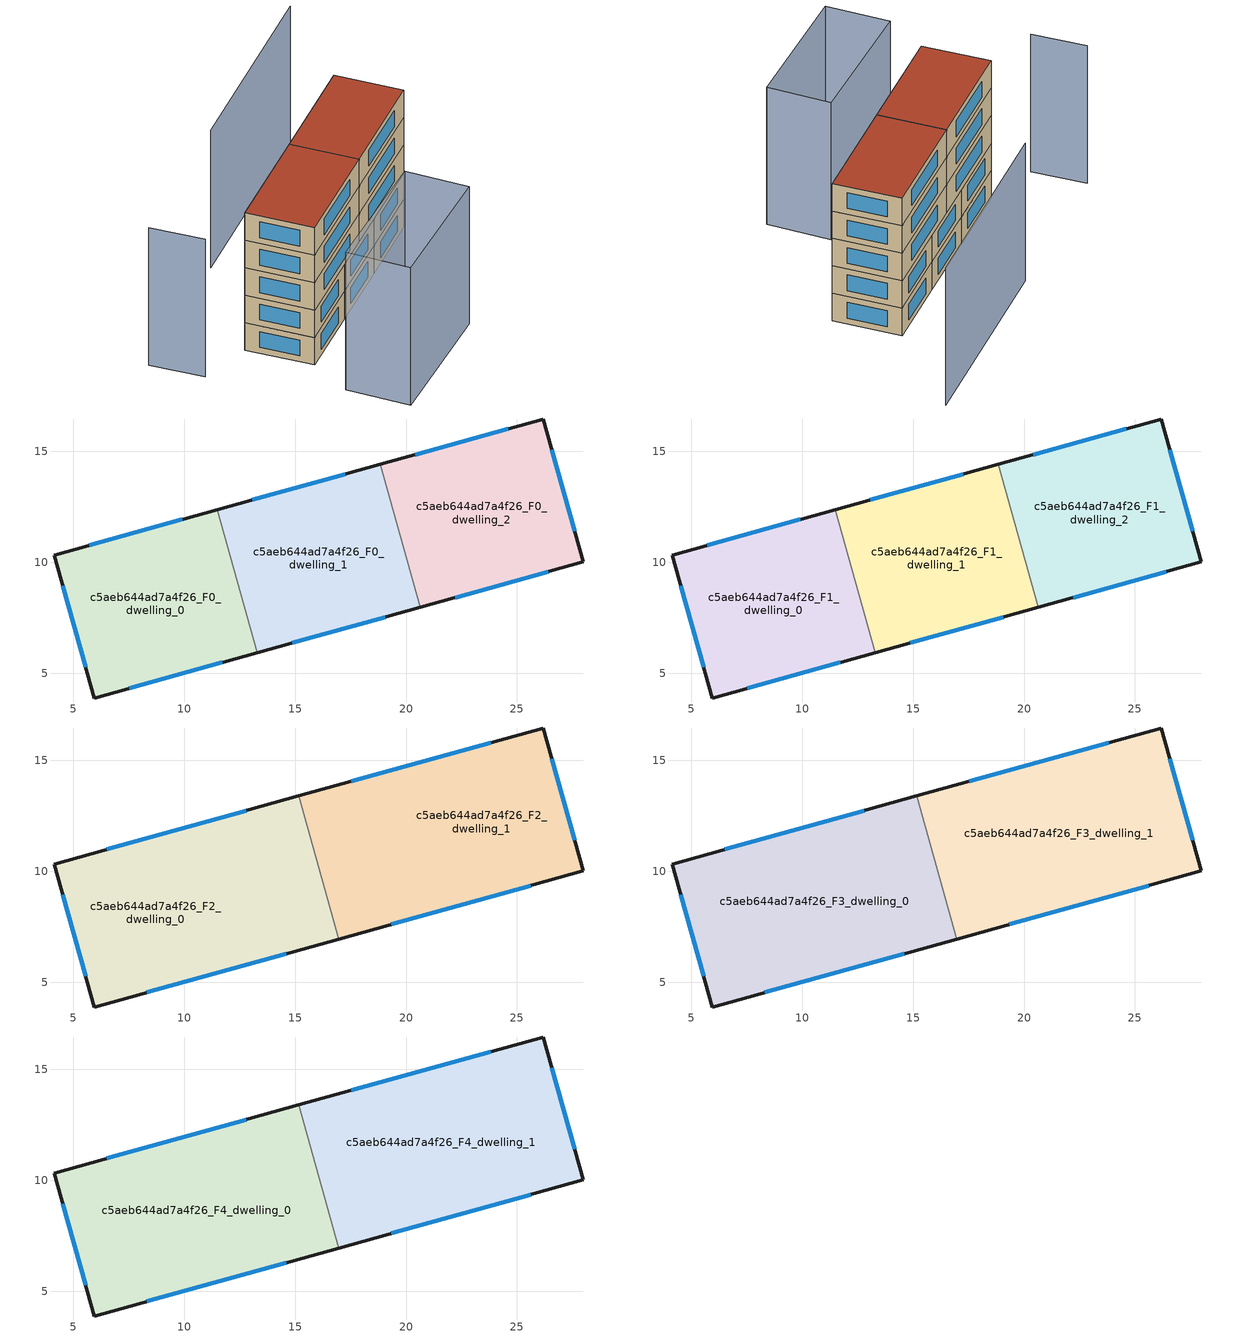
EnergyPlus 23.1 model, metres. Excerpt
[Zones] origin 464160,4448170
c5aeb644ad7a4f26_F0_dwelling_0
 floor ground (EU_floor_Construction): 11.49,12.38 13.29,5.93 5.94,3.88 4.14,10.33 z0
 wall outside (EU_wall_Construction): 11.49,12.38 4.14,10.33 5.94,3.88 13.29,5.93 z0:3
 wall to c5aeb644ad7a4f26_F0_dwelling_1 (EU_wall_Construction): 13.29,5.93 11.49,12.38 z0:3
 window (EU_Window_Construction): 7.51,4.32 11.71,5.49 / 4.52,8.95 5.55,5.26 / 9.92,11.94 5.71,10.77 z0.64:2.36
c5aeb644ad7a4f26_F0_dwelling_1
 floor ground (EU_floor_Construction): 18.84,14.42 20.64,7.97 13.29,5.93 11.49,12.38 z0
 wall outside (EU_wall_Construction): 13.29,5.93 20.64,7.97 / 18.84,14.42 11.49,12.38 z0:3
 wall to c5aeb644ad7a4f26_F0_dwelling_2 (EU_wall_Construction): 20.64,7.97 18.84,14.42 z0:3
 window (EU_Window_Construction): 14.86,6.36 19.06,7.53 / 17.27,13.98 13.07,12.81 z0.64:2.36
c5aeb644ad7a4f26_F0_dwelling_2
 floor ground (EU_floor_Construction): 26.18,16.46 27.99,10.02 20.64,7.97 18.84,14.42 z0
 wall outside (EU_wall_Construction): 20.64,7.97 27.99,10.02 26.18,16.46 18.84,14.42 z0:3
 window (EU_Window_Construction): 24.61,16.03 20.41,14.86 / 27.6,11.4 26.57,15.08 / 22.21,8.41 26.42,9.58 z0.64:2.36
c5aeb644ad7a4f26_F1_dwelling_0
 floor to c5aeb644ad7a4f26_F0_dwelling_0 (EU_floor_Construction): 11.49,12.38 13.29,5.93 5.94,3.88 4.14,10.33 z3
 wall outside (EU_wall_Construction): 11.49,12.38 4.14,10.33 5.94,3.88 13.29,5.93 z3:6
 wall to c5aeb644ad7a4f26_F1_dwelling_1 (EU_wall_Construction): 13.29,5.93 11.49,12.38 z3:6
 window (EU_Window_Construction): 7.51,4.32 11.71,5.49 / 4.52,8.95 5.55,5.26 / 9.92,11.94 5.71,10.77 z3.64:5.36
c5aeb644ad7a4f26_F1_dwelling_1
 floor to c5aeb644ad7a4f26_F0_dwelling_1 (EU_floor_Construction): 18.84,14.42 20.64,7.97 13.29,5.93 11.49,12.38 z3
 wall outside (EU_wall_Construction): 13.29,5.93 20.64,7.97 / 18.84,14.42 11.49,12.38 z3:6
 wall to c5aeb644ad7a4f26_F1_dwelling_2 (EU_wall_Construction): 20.64,7.97 18.84,14.42 z3:6
 window (EU_Window_Construction): 14.86,6.36 19.06,7.53 / 17.27,13.98 13.07,12.81 z3.64:5.36
c5aeb644ad7a4f26_F1_dwelling_2
 floor to c5aeb644ad7a4f26_F0_dwelling_2 (EU_floor_Construction): 26.18,16.46 27.99,10.02 20.64,7.97 18.84,14.42 z3
 wall outside (EU_wall_Construction): 20.64,7.97 27.99,10.02 26.18,16.46 18.84,14.42 z3:6
 window (EU_Window_Construction): 24.61,16.03 20.41,14.86 / 27.6,11.4 26.57,15.08 / 22.21,8.41 26.42,9.58 z3.64:5.36
c5aeb644ad7a4f26_F2_dwelling_0
 floor to c5aeb644ad7a4f26_F1_dwelling_0 (EU_floor_Construction): 11.49,12.38 13.29,5.93 5.94,3.88 4.14,10.33 z6
 floor to c5aeb644ad7a4f26_F1_dwelling_1 (EU_floor_Construction): 15.17,13.4 16.96,6.95 13.29,5.93 11.49,12.38 z6
 wall outside (EU_wall_Construction): 15.17,13.4 4.14,10.33 5.94,3.88 16.96,6.95 z6:9
 wall to c5aeb644ad7a4f26_F2_dwelling_1 (EU_wall_Construction): 16.96,6.95 15.17,13.4 z6:9
 window (EU_Window_Construction): 8.3,4.54 14.6,6.29 / 4.52,8.95 5.55,5.26 / 12.8,12.74 6.5,10.99 z6.64:8.36
c5aeb644ad7a4f26_F2_dwelling_1
 floor to c5aeb644ad7a4f26_F1_dwelling_1 (EU_floor_Construction): 18.84,14.42 20.64,7.97 16.96,6.95 15.17,13.4 z6
 floor to c5aeb644ad7a4f26_F1_dwelling_2 (EU_floor_Construction): 26.18,16.46 27.99,10.02 20.64,7.97 18.84,14.42 z6
 wall outside (EU_wall_Construction): 16.96,6.95 27.99,10.02 26.18,16.46 15.17,13.4 z6:9
 window (EU_Window_Construction): 23.82,15.81 17.53,14.05 / 27.6,11.4 26.57,15.08 / 19.32,7.61 25.63,9.36 z6.64:8.36
c5aeb644ad7a4f26_F3_dwelling_0
 floor to c5aeb644ad7a4f26_F2_dwelling_0 (EU_floor_Construction): 15.17,13.4 16.96,6.95 5.94,3.88 4.14,10.33 z9
 wall outside (EU_wall_Construction): 15.17,13.4 4.14,10.33 5.94,3.88 16.96,6.95 z9:12
 wall to c5aeb644ad7a4f26_F3_dwelling_1 (EU_wall_Construction): 16.96,6.95 15.17,13.4 z9:12
 window (EU_Window_Construction): 8.3,4.54 14.6,6.29 / 4.52,8.95 5.55,5.26 / 12.8,12.74 6.5,10.99 z9.64:11.36
c5aeb644ad7a4f26_F3_dwelling_1
 floor to c5aeb644ad7a4f26_F2_dwelling_1 (EU_floor_Construction): 26.18,16.46 27.99,10.02 16.96,6.95 15.17,13.4 z9
 wall outside (EU_wall_Construction): 16.96,6.95 27.99,10.02 26.18,16.46 15.17,13.4 z9:12
 window (EU_Window_Construction): 23.82,15.81 17.53,14.05 / 27.6,11.4 26.57,15.08 / 19.32,7.61 25.63,9.36 z9.64:11.36
c5aeb644ad7a4f26_F4_dwelling_0
 floor to c5aeb644ad7a4f26_F3_dwelling_0 (EU_floor_Construction): 15.17,13.4 16.96,6.95 5.94,3.88 4.14,10.33 z12
 wall outside (EU_wall_Construction): 15.17,13.4 4.14,10.33 5.94,3.88 16.96,6.95 z12:15
 wall to c5aeb644ad7a4f26_F4_dwelling_1 (EU_wall_Construction): 16.96,6.95 15.17,13.4 z12:15
 window (EU_Window_Construction): 8.3,4.54 14.6,6.29 / 4.52,8.95 5.55,5.26 / 12.8,12.74 6.5,10.99 z12.64:14.36
 roof outside (EU_roof_Construction): 16.96,6.95 15.17,13.4 4.14,10.33 5.94,3.88 z15
c5aeb644ad7a4f26_F4_dwelling_1
 floor to c5aeb644ad7a4f26_F3_dwelling_1 (EU_floor_Construction): 26.18,16.46 27.99,10.02 16.96,6.95 15.17,13.4 z12
 wall outside (EU_wall_Construction): 16.96,6.95 27.99,10.02 26.18,16.46 15.17,13.4 z12:15
 window (EU_Window_Construction): 23.82,15.81 17.53,14.05 / 27.6,11.4 26.57,15.08 / 19.32,7.61 25.63,9.36 z12.64:14.36
 roof outside (EU_roof_Construction): 27.99,10.02 26.18,16.46 15.17,13.4 16.96,6.95 z15
shading: 32.68,25.94 12.79,20.34 / -2.82,15.92 -1.29,10.78 / 4.46,-0.62 17.8,2.54 / 17.8,2.54 19.24,-3.57 / 19.24,-3.57 5.91,-6.73 / 5.91,-6.73 4.46,-0.62 z0:15
[Building]
EU S2 Campaign: North Axis=0; Terrain=City; Solar Distribution=FullExterior
[Site:Location]
Yerevan-Zvartnots.Intl.AP: Latitude=40.15; Longitude=44.383; Time Zone=4; Elevation=854
[SizingPeriod:WeatherFileDays]
AnnualSizingPeriod: Begin Month=1; Begin Day of Month=1; End Month=12; End Day of Month=31; Day of Week for Start Day=Monday; Use Weather File Daylight Saving Period=No; Use Weather File Rain and Snow Indicators=No
[MATERIAL]
EU_InternalMass_Material: Roughness=MediumRough; Thickness=0.1; Conductivity=1; Density=1800; Specific Heat=900; Thermal Absorptance=0.9; Solar Absorptance=0.7; Visible Absorptance=0.7
[MATERIAL:NOMASS] Roughness=MediumRough; Thermal Absorptance=0.9; Solar Absorptance=0.7; Visible Absorptance=0.7
Name | Thermal Resistance
EU_wall_NoMass | 1.05043
EU_roof_NoMass | 1.45357
EU_floor_NoMass | 0.478065
[WINDOWMATERIAL:SIMPLEGLAZINGSYSTEM]
EU_Window_SimpleGlazing: UFactor=2.5566; Solar Heat Gain Coefficient=0.75; Visible Transmittance=0.75
[CONSTRUCTION]
EU_wall_Construction: EU_wall_NoMass
EU_roof_Construction: EU_roof_NoMass
EU_floor_Construction: EU_floor_NoMass
EU_Window_Construction: EU_Window_SimpleGlazing
EU_InternalMass_Construction: EU_InternalMass_Material
[ZONE] Type=1; Multiplier=1; Ceiling Height=autocalculate; Floor Area=autocalculate; Part of Total Floor Area=Yes
Name | Volume
c5aeb644ad7a4f26_F0_dwelling_0; c5aeb644ad7a4f26_F1_dwelling_0 | 153.193
c5aeb644ad7a4f26_F2_dwelling_0; c5aeb644ad7a4f26_F3_dwelling_0; c5aeb644ad7a4f26_F4_dwelling_0 | 229.802
c5aeb644ad7a4f26_F0_dwelling_1; c5aeb644ad7a4f26_F1_dwelling_1 | 153.186
c5aeb644ad7a4f26_F2_dwelling_1; c5aeb644ad7a4f26_F3_dwelling_1; c5aeb644ad7a4f26_F4_dwelling_1 | 229.795
c5aeb644ad7a4f26_F0_dwelling_2; c5aeb644ad7a4f26_F1_dwelling_2 | 153.194
[INTERNALMASS] Construction=EU_InternalMass_Construction
Name | Zone or ZoneList | Surface Area
c5aeb644ad7a4f26_F0_dwelling_0_EU_InternalMass | c5aeb644ad7a4f26_F0_dwelling_0 | 51.0646
c5aeb644ad7a4f26_F0_dwelling_1_EU_InternalMass | c5aeb644ad7a4f26_F0_dwelling_1 | 51.0621
c5aeb644ad7a4f26_F0_dwelling_2_EU_InternalMass | c5aeb644ad7a4f26_F0_dwelling_2 | 51.0648
c5aeb644ad7a4f26_F1_dwelling_0_EU_InternalMass | c5aeb644ad7a4f26_F1_dwelling_0 | 51.0646
c5aeb644ad7a4f26_F1_dwelling_1_EU_InternalMass | c5aeb644ad7a4f26_F1_dwelling_1 | 51.0621
c5aeb644ad7a4f26_F1_dwelling_2_EU_InternalMass | c5aeb644ad7a4f26_F1_dwelling_2 | 51.0648
c5aeb644ad7a4f26_F2_dwelling_0_EU_InternalMass | c5aeb644ad7a4f26_F2_dwelling_0 | 76.6007
c5aeb644ad7a4f26_F2_dwelling_1_EU_InternalMass | c5aeb644ad7a4f26_F2_dwelling_1 | 76.5983
c5aeb644ad7a4f26_F3_dwelling_0_EU_InternalMass | c5aeb644ad7a4f26_F3_dwelling_0 | 76.6007
c5aeb644ad7a4f26_F3_dwelling_1_EU_InternalMass | c5aeb644ad7a4f26_F3_dwelling_1 | 76.5983
c5aeb644ad7a4f26_F4_dwelling_0_EU_InternalMass | c5aeb644ad7a4f26_F4_dwelling_0 | 76.6007
c5aeb644ad7a4f26_F4_dwelling_1_EU_InternalMass | c5aeb644ad7a4f26_F4_dwelling_1 | 76.5983
[OTHEREQUIPMENT] Fuel Type=Electricity; Design Level Calculation Method=Watts/Area; Power per Zone Floor Area=1; Fraction Latent=0; Fraction Radiant=0; Fraction Lost=0; Carbon Dioxide Generation Rate=0; EndUse Subcategory=EU_Step8_InternalGains
Name | Zone or ZoneList or Space or SpaceList | Schedule
EU_Step8_InternalGain_c5aeb644ad7a4f26_F0_dwelling_0_f000 | c5aeb644ad7a4f26_F0_dwelling_0 | EU_Step8_GainSchedule_c5aeb644ad7a4f26_F0_dwelling_0_f000
EU_Step8_InternalGain_c5aeb644ad7a4f26_F0_dwelling_1_f000 | c5aeb644ad7a4f26_F0_dwelling_1 | EU_Step8_GainSchedule_c5aeb644ad7a4f26_F0_dwelling_1_f000
EU_Step8_InternalGain_c5aeb644ad7a4f26_F0_dwelling_2_f000 | c5aeb644ad7a4f26_F0_dwelling_2 | EU_Step8_GainSchedule_c5aeb644ad7a4f26_F0_dwelling_2_f000
EU_Step8_InternalGain_c5aeb644ad7a4f26_F1_dwelling_0_f000 | c5aeb644ad7a4f26_F1_dwelling_0 | EU_Step8_GainSchedule_c5aeb644ad7a4f26_F1_dwelling_0_f000
EU_Step8_InternalGain_c5aeb644ad7a4f26_F1_dwelling_1_f000 | c5aeb644ad7a4f26_F1_dwelling_1 | EU_Step8_GainSchedule_c5aeb644ad7a4f26_F1_dwelling_1_f000
EU_Step8_InternalGain_c5aeb644ad7a4f26_F1_dwelling_2_f000 | c5aeb644ad7a4f26_F1_dwelling_2 | EU_Step8_GainSchedule_c5aeb644ad7a4f26_F1_dwelling_2_f000
EU_Step8_InternalGain_c5aeb644ad7a4f26_F2_dwelling_0_f000 | c5aeb644ad7a4f26_F2_dwelling_0 | EU_Step8_GainSchedule_c5aeb644ad7a4f26_F2_dwelling_0_f000
EU_Step8_InternalGain_c5aeb644ad7a4f26_F2_dwelling_1_f000 | c5aeb644ad7a4f26_F2_dwelling_1 | EU_Step8_GainSchedule_c5aeb644ad7a4f26_F2_dwelling_1_f000
EU_Step8_InternalGain_c5aeb644ad7a4f26_F3_dwelling_0_f000 | c5aeb644ad7a4f26_F3_dwelling_0 | EU_Step8_GainSchedule_c5aeb644ad7a4f26_F3_dwelling_0_f000
EU_Step8_InternalGain_c5aeb644ad7a4f26_F3_dwelling_1_f000 | c5aeb644ad7a4f26_F3_dwelling_1 | EU_Step8_GainSchedule_c5aeb644ad7a4f26_F3_dwelling_1_f000
EU_Step8_InternalGain_c5aeb644ad7a4f26_F4_dwelling_0_f000 | c5aeb644ad7a4f26_F4_dwelling_0 | EU_Step8_GainSchedule_c5aeb644ad7a4f26_F4_dwelling_0_f000
EU_Step8_InternalGain_c5aeb644ad7a4f26_F4_dwelling_1_f000 | c5aeb644ad7a4f26_F4_dwelling_1 | EU_Step8_GainSchedule_c5aeb644ad7a4f26_F4_dwelling_1_f000
[ZONEVENTILATION:DESIGNFLOWRATE] Schedule=EU_AlwaysOn; Design Flow Rate Calculation Method=AirChanges/Hour; Air Changes per Hour=0.557805; Ventilation Type=Natural; Fan Pressure Rise=0; Fan Total Efficiency=1; Constant Term Coefficient=1; Temperature Term Coefficient=0; Velocity Term Coefficient=0; Velocity Squared Term Coefficient=0; Minimum Indoor Temperature=-100; Maximum Indoor Temperature=100; Delta Temperature=-100; Minimum Outdoor Temperature=-100; Maximum Outdoor Temperature=100; Maximum Wind Speed=40
Name | Zone or ZoneList or Space or SpaceList
EU_ConstantAir_c5aeb644ad7a4f26_F0_dwelling_0 | c5aeb644ad7a4f26_F0_dwelling_0
EU_ConstantAir_c5aeb644ad7a4f26_F0_dwelling_1 | c5aeb644ad7a4f26_F0_dwelling_1
EU_ConstantAir_c5aeb644ad7a4f26_F0_dwelling_2 | c5aeb644ad7a4f26_F0_dwelling_2
EU_ConstantAir_c5aeb644ad7a4f26_F1_dwelling_0 | c5aeb644ad7a4f26_F1_dwelling_0
EU_ConstantAir_c5aeb644ad7a4f26_F1_dwelling_1 | c5aeb644ad7a4f26_F1_dwelling_1
EU_ConstantAir_c5aeb644ad7a4f26_F1_dwelling_2 | c5aeb644ad7a4f26_F1_dwelling_2
EU_ConstantAir_c5aeb644ad7a4f26_F2_dwelling_0 | c5aeb644ad7a4f26_F2_dwelling_0
EU_ConstantAir_c5aeb644ad7a4f26_F2_dwelling_1 | c5aeb644ad7a4f26_F2_dwelling_1
EU_ConstantAir_c5aeb644ad7a4f26_F3_dwelling_0 | c5aeb644ad7a4f26_F3_dwelling_0
EU_ConstantAir_c5aeb644ad7a4f26_F3_dwelling_1 | c5aeb644ad7a4f26_F3_dwelling_1
EU_ConstantAir_c5aeb644ad7a4f26_F4_dwelling_0 | c5aeb644ad7a4f26_F4_dwelling_0
EU_ConstantAir_c5aeb644ad7a4f26_F4_dwelling_1 | c5aeb644ad7a4f26_F4_dwelling_1
[HVACTEMPLATE:THERMOSTAT] Constant Heating Setpoint=20; Constant Cooling Setpoint=50
EU_HeatOnly_c5aeb644ad7a4f26_F0_dwelling_0; EU_HeatOnly_c5aeb644ad7a4f26_F0_dwelling_1; EU_HeatOnly_c5aeb644ad7a4f26_F0_dwelling_2; EU_HeatOnly_c5aeb644ad7a4f26_F1_dwelling_0; EU_HeatOnly_c5aeb644ad7a4f26_F1_dwelling_1; EU_HeatOnly_c5aeb644ad7a4f26_F1_dwelling_2; EU_HeatOnly_c5aeb644ad7a4f26_F2_dwelling_0; EU_HeatOnly_c5aeb644ad7a4f26_F2_dwelling_1; EU_HeatOnly_c5aeb644ad7a4f26_F3_dwelling_0; EU_HeatOnly_c5aeb644ad7a4f26_F3_dwelling_1; EU_HeatOnly_c5aeb644ad7a4f26_F4_dwelling_0; EU_HeatOnly_c5aeb644ad7a4f26_F4_dwelling_1
[HVACTEMPLATE:ZONE:IDEALLOADSAIRSYSTEM] System Availability Schedule=EU_AlwaysOn; Maximum Heating Supply Air Temperature=50; Minimum Cooling Supply Air Temperature=13; Maximum Heating Supply Air Humidity Ratio=0.0156; Minimum Cooling Supply Air Humidity Ratio=0.0077; Heating Limit=NoLimit; Cooling Limit=NoLimit; Heating Availability Schedule=EU_AlwaysOn; Cooling Availability Schedule=EU_CoolingOff; Dehumidification Control Type=ConstantSensibleHeatRatio; Cooling Sensible Heat Ratio=0.7; Dehumidification Setpoint=60; Humidification Control Type=None; Humidification Setpoint=30; Outdoor Air Method=None; Outdoor Air Flow Rate per Person=0.00944; Outdoor Air Flow Rate per Zone Floor Area=0; Outdoor Air Flow Rate per Zone=0; Demand Controlled Ventilation Type=None; Outdoor Air Economizer Type=NoEconomizer; Heat Recovery Type=None; Sensible Heat Recovery Effectiveness=0.7; Latent Heat Recovery Effectiveness=0.65
Name | Template Thermostat
c5aeb644ad7a4f26_F0_dwelling_0 | EU_HeatOnly_c5aeb644ad7a4f26_F0_dwelling_0
c5aeb644ad7a4f26_F0_dwelling_1 | EU_HeatOnly_c5aeb644ad7a4f26_F0_dwelling_1
c5aeb644ad7a4f26_F0_dwelling_2 | EU_HeatOnly_c5aeb644ad7a4f26_F0_dwelling_2
c5aeb644ad7a4f26_F1_dwelling_0 | EU_HeatOnly_c5aeb644ad7a4f26_F1_dwelling_0
c5aeb644ad7a4f26_F1_dwelling_1 | EU_HeatOnly_c5aeb644ad7a4f26_F1_dwelling_1
c5aeb644ad7a4f26_F1_dwelling_2 | EU_HeatOnly_c5aeb644ad7a4f26_F1_dwelling_2
c5aeb644ad7a4f26_F2_dwelling_0 | EU_HeatOnly_c5aeb644ad7a4f26_F2_dwelling_0
c5aeb644ad7a4f26_F2_dwelling_1 | EU_HeatOnly_c5aeb644ad7a4f26_F2_dwelling_1
c5aeb644ad7a4f26_F3_dwelling_0 | EU_HeatOnly_c5aeb644ad7a4f26_F3_dwelling_0
c5aeb644ad7a4f26_F3_dwelling_1 | EU_HeatOnly_c5aeb644ad7a4f26_F3_dwelling_1
c5aeb644ad7a4f26_F4_dwelling_0 | EU_HeatOnly_c5aeb644ad7a4f26_F4_dwelling_0
c5aeb644ad7a4f26_F4_dwelling_1 | EU_HeatOnly_c5aeb644ad7a4f26_F4_dwelling_1
[SIZING:ZONE] Zone Cooling Design Supply Air Temperature Input Method=SupplyAirTemperature; Zone Cooling Design Supply Air Temperature=13; Zone Heating Design Supply Air Temperature Input Method=SupplyAirTemperature; Zone Heating Design Supply Air Temperature=50; Zone Cooling Design Supply Air Humidity Ratio=0.008; Zone Heating Design Supply Air Humidity Ratio=0.008; Cooling Design Air Flow Method=DesignDay; Cooling Design Air Flow Rate=0; Cooling Minimum Air Flow per Zone Floor Area=0.000762; Cooling Minimum Air Flow=0; Cooling Minimum Air Flow Fraction=0.2; Heating Design Air Flow Method=DesignDay; Heating Design Air Flow Rate=0; Heating Maximum Air Flow per Zone Floor Area=0.002032; Heating Maximum Air Flow=0.141576; Heating Maximum Air Flow Fraction=0.3; Account for Dedicated Outdoor Air System=No; Dedicated Outdoor Air System Control Strategy=NeutralSupplyAir; Dedicated Outdoor Air Low Setpoint Temperature for Design=autosize; Dedicated Outdoor Air High Setpoint Temperature for Design=autosize; Zone Load Sizing Method=Sensible Load Only No Latent Load; Zone Latent Cooling Design Supply Air Humidity Ratio Input Method=HumidityRatioDifference; Zone Cooling Design Supply Air Humidity Ratio Difference=0.005; Zone Latent Heating Design Supply Air Humidity Ratio Input Method=HumidityRatioDifference; Zone Humidification Design Supply Air Humidity Ratio Difference=0.005
c5aeb644ad7a4f26_F0_dwelling_0; c5aeb644ad7a4f26_F0_dwelling_1; c5aeb644ad7a4f26_F0_dwelling_2; c5aeb644ad7a4f26_F1_dwelling_0; c5aeb644ad7a4f26_F1_dwelling_1; c5aeb644ad7a4f26_F1_dwelling_2; c5aeb644ad7a4f26_F2_dwelling_0; c5aeb644ad7a4f26_F2_dwelling_1; c5aeb644ad7a4f26_F3_dwelling_0; c5aeb644ad7a4f26_F3_dwelling_1; c5aeb644ad7a4f26_F4_dwelling_0; c5aeb644ad7a4f26_F4_dwelling_1
[SCHEDULE:CONSTANT]
Name | Hourly Value
EU_AlwaysOn | 1
EU_CoolingOff | 0
[SCHEDULE:FILE] Column Number=1; Rows to Skip at Top=0; Number of Hours of Data=8760; Column Separator=Comma; Interpolate to Timestep=No; Minutes per Item=60; Adjust Schedule for Daylight Savings=Yes
Name | File
EU_Step8_GainSchedule_c5aeb644ad7a4f26_F0_dwelling_0_f000 | ../../schedules/c5aeb644ad7a4f26/c5aeb644ad7a4f26_F0_dwelling_0_f000_gain.csv
EU_Step8_GainSchedule_c5aeb644ad7a4f26_F0_dwelling_1_f000 | ../../schedules/c5aeb644ad7a4f26/c5aeb644ad7a4f26_F0_dwelling_1_f000_gain.csv
EU_Step8_GainSchedule_c5aeb644ad7a4f26_F0_dwelling_2_f000 | ../../schedules/c5aeb644ad7a4f26/c5aeb644ad7a4f26_F0_dwelling_2_f000_gain.csv
EU_Step8_GainSchedule_c5aeb644ad7a4f26_F1_dwelling_0_f000 | ../../schedules/c5aeb644ad7a4f26/c5aeb644ad7a4f26_F1_dwelling_0_f000_gain.csv
EU_Step8_GainSchedule_c5aeb644ad7a4f26_F1_dwelling_1_f000 | ../../schedules/c5aeb644ad7a4f26/c5aeb644ad7a4f26_F1_dwelling_1_f000_gain.csv
EU_Step8_GainSchedule_c5aeb644ad7a4f26_F1_dwelling_2_f000 | ../../schedules/c5aeb644ad7a4f26/c5aeb644ad7a4f26_F1_dwelling_2_f000_gain.csv
EU_Step8_GainSchedule_c5aeb644ad7a4f26_F2_dwelling_0_f000 | ../../schedules/c5aeb644ad7a4f26/c5aeb644ad7a4f26_F2_dwelling_0_f000_gain.csv
EU_Step8_GainSchedule_c5aeb644ad7a4f26_F2_dwelling_1_f000 | ../../schedules/c5aeb644ad7a4f26/c5aeb644ad7a4f26_F2_dwelling_1_f000_gain.csv
EU_Step8_GainSchedule_c5aeb644ad7a4f26_F3_dwelling_0_f000 | ../../schedules/c5aeb644ad7a4f26/c5aeb644ad7a4f26_F3_dwelling_0_f000_gain.csv
EU_Step8_GainSchedule_c5aeb644ad7a4f26_F3_dwelling_1_f000 | ../../schedules/c5aeb644ad7a4f26/c5aeb644ad7a4f26_F3_dwelling_1_f000_gain.csv
EU_Step8_GainSchedule_c5aeb644ad7a4f26_F4_dwelling_0_f000 | ../../schedules/c5aeb644ad7a4f26/c5aeb644ad7a4f26_F4_dwelling_0_f000_gain.csv
EU_Step8_GainSchedule_c5aeb644ad7a4f26_F4_dwelling_1_f000 | ../../schedules/c5aeb644ad7a4f26/c5aeb644ad7a4f26_F4_dwelling_1_f000_gain.csv
